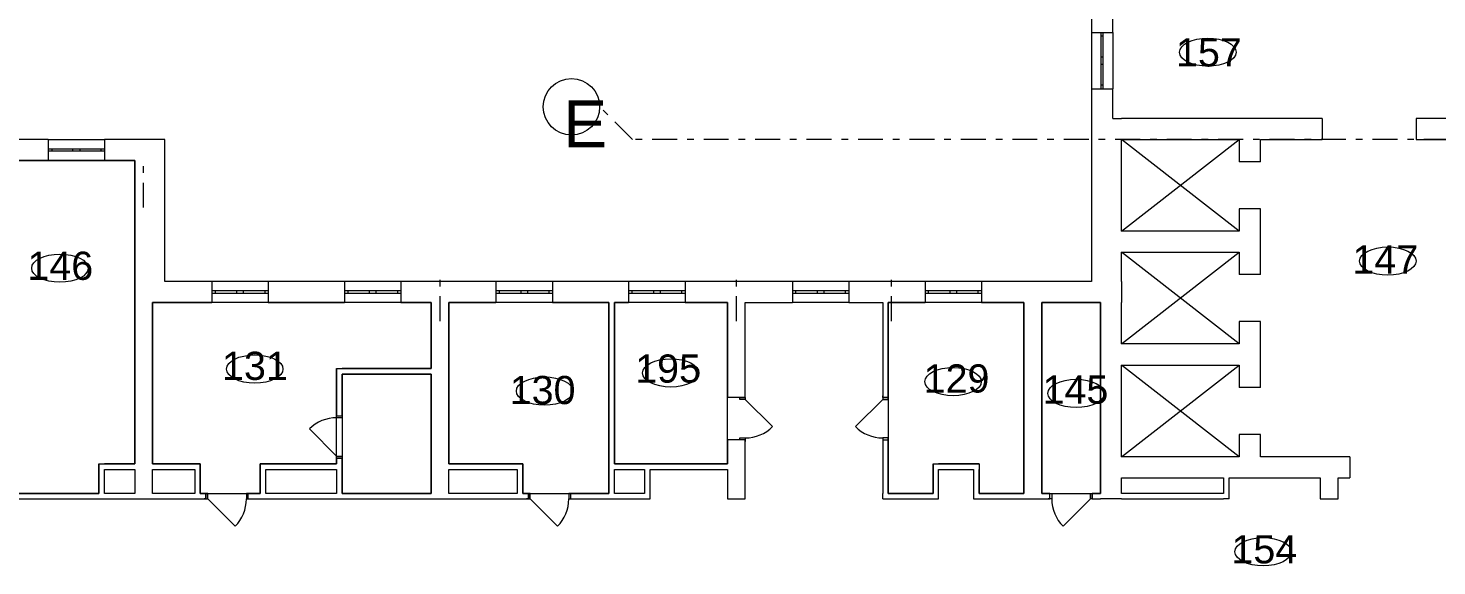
# Model space of a CAD drawing. Header units: millimetres. Extents: x 69565 to 169164, y 19942 to 91237.
# Drawn here: x 104932 to 134876, y 40201 to 51644 of the extents above; entities that cross this region are included whole.
import ezdxf

# ---------------------------------------------------------------- set-up
doc = ezdxf.new("R2010")
doc.units = ezdxf.units.MM
doc.header["$MEASUREMENT"] = 0
doc.linetypes.add('Штрих-Штриховая', pattern=[1093.611073, 529.166651, -211.666656, 141.111112, -211.666656])
doc.layers.add('Новый_Новый_0_Ном._пера__255_Ном._пера__255', color=255, linetype='Continuous', lineweight=18)
doc.layers.add('Новый_Новый_0_Ном._пера__7_Ном._пера__7', color=7, linetype='Continuous', lineweight=18)
doc.styles.add('СГЕНЕРИР_СТИЛЬ_1', font='Arial.ttf')

msp = doc.modelspace()

# ---------------------------------------------------------------- linework, layer by layer
at = {"layer": 'Новый_Новый_0_Ном._пера__255_Ном._пера__255', "color": 255, "linetype": 'Continuous', "lineweight": 18, "flags": 128}
for points in [[(107196.3, 42373.8), (107196.3, 45803.8), (107196.3, 48823.8), (104221.5, 48823.8), (104221.5, 41743.8), (106436.3, 41743.8), (106436.3, 42373.8)], [(107576.3, 45803.8), (107576.3, 42373.8), (108591, 42373.8), (108591, 41743.8), (109861, 41743.8), (109861, 42373.8), (111489, 42373.8), (111489, 44397.9), (113496.3, 44397.9), (113496.3, 45803.8)], [(117276.3, 41743.8), (117276.3, 45803.8), (113876.3, 45803.8), (113876.3, 42373.8), (115444.4, 42373.8), (115444.4, 41743.8)], [(117396.3, 45803.8), (117396.3, 42373.8), (119796.3, 42373.8), (119796.3, 45803.8)], [(123216.3, 45803.8), (123216.3, 41743.8), (124166.3, 41743.8), (124166.3, 42373.8), (125146.3, 42373.8), (125146.3, 41743.8), (126096.3, 41743.8), (126096.3, 45803.8)], [(126476.3, 45803.8), (126476.3, 41743.8), (127726.3, 41743.8), (127726.3, 45803.8)], [(111609, 44277.9), (111609, 41743.8), (113496.3, 41743.8), (113496.3, 44277.9)]]:
    msp.add_lwpolyline(points, close=True, dxfattribs=at)
at = {"layer": 'Новый_Новый_0_Ном._пера__7_Ном._пера__7', "color": 7, "linetype": 'Continuous', "lineweight": 18}
for p, q in [((127536.3, 51553.8), (127736.3, 51553.8)), ((127536.3, 51553.8), (127536.3, 50353.8)), ((127536.3, 51553.8), (127736.3, 51553.8)), ((127736.3, 51553.8), (127786.3, 51553.8)), ((127736.3, 51553.8), (127736.3, 51478.8)), ((127736.3, 51553.8), (127786.3, 51553.8)), ((127736.3, 51553.8), (127786.3, 51553.8)), ((127786.3, 51553.8), (127986.3, 51553.8)), ((127786.3, 51478.8), (127786.3, 51553.8)), ((127786.3, 51553.8), (127986.3, 51553.8)), ((127986.3, 51553.8), (127986.3, 50353.8)), ((127736.3, 51478.8), (127786.3, 51478.8)), ((127736.3, 51478.8), (127736.3, 51028.8)), ((127786.3, 51028.8), (127786.3, 51478.8)), ((127786.3, 51028.8), (127736.3, 51028.8)), ((127736.3, 51028.8), (127736.3, 50953.8)), ((127736.3, 50953.8), (127736.3, 50878.8)), ((127786.3, 50953.8), (127786.3, 51028.8)), ((127786.3, 50878.8), (127786.3, 50953.8)), ((127736.3, 50878.8), (127786.3, 50878.8)), ((127736.3, 50878.8), (127736.3, 50428.8)), ((127786.3, 50428.8), (127786.3, 50878.8)), ((127536.3, 50353.8), (127736.3, 50353.8)), ((127536.3, 50353.8), (127736.3, 50353.8)), ((127786.3, 50428.8), (127736.3, 50428.8)), ((127736.3, 50428.8), (127736.3, 50353.8)), ((127736.3, 50353.8), (127786.3, 50353.8)), ((127736.3, 50353.8), (127786.3, 50353.8)), ((127736.3, 50353.8), (127786.3, 50353.8)), ((127786.3, 50353.8), (127786.3, 50428.8)), ((127786.3, 50353.8), (127986.3, 50353.8)), ((127786.3, 50353.8), (127986.3, 50353.8)), ((132436.3, 49723.8), (132436.3, 49273.8)), ((132436.3, 49723.8), (132436.3, 49273.8)), ((134436.3, 49723.8), (134436.3, 49273.8)), ((134436.3, 49723.8), (134436.3, 49273.8)), ((105356.3, 49273.8), (105356.3, 49073.8)), ((105356.3, 49273.8), (106556.3, 49273.8)), ((105356.3, 49273.8), (105356.3, 49073.8)), ((106556.3, 49273.8), (106556.3, 49073.8)), ((106556.3, 49273.8), (106556.3, 49073.8)), ((128176.3, 47323.5), (130676.3, 49273.8)), ((130676.3, 47323.5), (128176.3, 49273.8)), ((105356.3, 49073.8), (105356.3, 49023.8)), ((105356.3, 49073.8), (105431.3, 49073.8)), ((105356.3, 49073.8), (105356.3, 49023.8)), ((105356.3, 49073.8), (105356.3, 49023.8)), ((105356.3, 49023.8), (105356.3, 48823.8)), ((105431.3, 49023.8), (105356.3, 49023.8)), ((105356.3, 49023.8), (105356.3, 48823.8)), ((105356.3, 48823.8), (106556.3, 48823.8)), ((105431.3, 49073.8), (105431.3, 49023.8)), ((105431.3, 49073.8), (105881.3, 49073.8)), ((105881.3, 49023.8), (105431.3, 49023.8)), ((105881.3, 49023.8), (105881.3, 49073.8)), ((105881.3, 49073.8), (105956.3, 49073.8)), ((105956.3, 49023.8), (105881.3, 49023.8)), ((105956.3, 49073.8), (106031.3, 49073.8)), ((106031.3, 49023.8), (105956.3, 49023.8)), ((106031.3, 49073.8), (106031.3, 49023.8)), ((106031.3, 49073.8), (106481.3, 49073.8)), ((106481.3, 49023.8), (106031.3, 49023.8)), ((106481.3, 49023.8), (106481.3, 49073.8)), ((106481.3, 49073.8), (106556.3, 49073.8)), ((106556.3, 49023.8), (106481.3, 49023.8)), ((106556.3, 49073.8), (106556.3, 49023.8)), ((106556.3, 49073.8), (106556.3, 49023.8)), ((106556.3, 49073.8), (106556.3, 49023.8)), ((106556.3, 49023.8), (106556.3, 48823.8)), ((106556.3, 49023.8), (106556.3, 48823.8)), ((131126.3, 48798.5), (130676.3, 48798.5)), ((131126.3, 48798.5), (130676.3, 48798.5)), ((131126.3, 47798.5), (130676.3, 47798.5)), ((131126.3, 47798.5), (130676.3, 47798.5)), ((128176.3, 44923.2), (130676.3, 46873.5)), ((130676.3, 44923.2), (128176.3, 46873.5)), ((108836.3, 46253.8), (108836.3, 46053.8)), ((110036.3, 46253.8), (108836.3, 46253.8)), ((108836.3, 46253.8), (108836.3, 46053.8)), ((110036.3, 46253.8), (110036.3, 46053.8)), ((110036.3, 46253.8), (110036.3, 46053.8)), ((111656.3, 46253.8), (111656.3, 46053.8)), ((112856.3, 46253.8), (111656.3, 46253.8)), ((111656.3, 46253.8), (111656.3, 46053.8)), ((112856.3, 46253.8), (112856.3, 46053.8)), ((112856.3, 46253.8), (112856.3, 46053.8)), ((114876.3, 46253.8), (114876.3, 46053.8)), ((116076.3, 46253.8), (114876.3, 46253.8)), ((114876.3, 46253.8), (114876.3, 46053.8)), ((116076.3, 46253.8), (116076.3, 46053.8)), ((116076.3, 46253.8), (116076.3, 46053.8)), ((117696.3, 46253.8), (117696.3, 46053.8)), ((118896.3, 46253.8), (117696.3, 46253.8)), ((117696.3, 46253.8), (117696.3, 46053.8)), ((118896.3, 46253.8), (118896.3, 46053.8)), ((118896.3, 46253.8), (118896.3, 46053.8)), ((121176.3, 46253.8), (121176.3, 46053.8)), ((122376.3, 46253.8), (121176.3, 46253.8)), ((121176.3, 46253.8), (121176.3, 46053.8)), ((122376.3, 46253.8), (122376.3, 46053.8)), ((122376.3, 46253.8), (122376.3, 46053.8)), ((123996.3, 46253.8), (123996.3, 46053.8)), ((125196.3, 46253.8), (123996.3, 46253.8)), ((123996.3, 46253.8), (123996.3, 46053.8)), ((125196.3, 46253.8), (125196.3, 46053.8)), ((125196.3, 46253.8), (125196.3, 46053.8)), ((131126.3, 46398.5), (130676.3, 46398.5)), ((131126.3, 46398.5), (130676.3, 46398.5)), ((108836.3, 46053.8), (108836.3, 46003.8)), ((108911.3, 46053.8), (108836.3, 46053.8)), ((108836.3, 46053.8), (108836.3, 46003.8)), ((108836.3, 46053.8), (108836.3, 46003.8)), ((108836.3, 46003.8), (108836.3, 45803.8)), ((108836.3, 46003.8), (108911.3, 46003.8)), ((108836.3, 46003.8), (108836.3, 45803.8)), ((108911.3, 46003.8), (108911.3, 46053.8)), ((109361.3, 46053.8), (108911.3, 46053.8)), ((108911.3, 46003.8), (109361.3, 46003.8)), ((109436.3, 46053.8), (109361.3, 46053.8)), ((109361.3, 46053.8), (109361.3, 46003.8)), ((109361.3, 46003.8), (109436.3, 46003.8)), ((109511.3, 46053.8), (109436.3, 46053.8)), ((109436.3, 46003.8), (109511.3, 46003.8)), ((109511.3, 46003.8), (109511.3, 46053.8)), ((109961.3, 46053.8), (109511.3, 46053.8)), ((109511.3, 46003.8), (109961.3, 46003.8)), ((110036.3, 46053.8), (109961.3, 46053.8)), ((109961.3, 46053.8), (109961.3, 46003.8)), ((109961.3, 46003.8), (110036.3, 46003.8)), ((110036.3, 46053.8), (110036.3, 46003.8)), ((110036.3, 46053.8), (110036.3, 46003.8)), ((110036.3, 46053.8), (110036.3, 46003.8)), ((110036.3, 46003.8), (110036.3, 45803.8)), ((110036.3, 46003.8), (110036.3, 45803.8)), ((111656.3, 46053.8), (111656.3, 46003.8)), ((111731.3, 46053.8), (111656.3, 46053.8)), ((111656.3, 46053.8), (111656.3, 46003.8)), ((111656.3, 46053.8), (111656.3, 46003.8)), ((111656.3, 46003.8), (111656.3, 45803.8)), ((111656.3, 46003.8), (111731.3, 46003.8)), ((111656.3, 46003.8), (111656.3, 45803.8)), ((111731.3, 46003.8), (111731.3, 46053.8)), ((112181.3, 46053.8), (111731.3, 46053.8)), ((111731.3, 46003.8), (112181.3, 46003.8)), ((112256.3, 46053.8), (112181.3, 46053.8)), ((112181.3, 46053.8), (112181.3, 46003.8)), ((112181.3, 46003.8), (112256.3, 46003.8)), ((112331.3, 46053.8), (112256.3, 46053.8)), ((112256.3, 46003.8), (112331.3, 46003.8)), ((112331.3, 46003.8), (112331.3, 46053.8)), ((112781.3, 46053.8), (112331.3, 46053.8)), ((112331.3, 46003.8), (112781.3, 46003.8)), ((112856.3, 46053.8), (112781.3, 46053.8)), ((112781.3, 46053.8), (112781.3, 46003.8)), ((112781.3, 46003.8), (112856.3, 46003.8)), ((112856.3, 46053.8), (112856.3, 46003.8)), ((112856.3, 46053.8), (112856.3, 46003.8)), ((112856.3, 46053.8), (112856.3, 46003.8)), ((112856.3, 46003.8), (112856.3, 45803.8)), ((112856.3, 46003.8), (112856.3, 45803.8)), ((114876.3, 46053.8), (114876.3, 46003.8)), ((114951.3, 46053.8), (114876.3, 46053.8)), ((114876.3, 46053.8), (114876.3, 46003.8)), ((114876.3, 46053.8), (114876.3, 46003.8)), ((114876.3, 46003.8), (114876.3, 45803.8)), ((114876.3, 46003.8), (114951.3, 46003.8)), ((114876.3, 46003.8), (114876.3, 45803.8)), ((114951.3, 46003.8), (114951.3, 46053.8)), ((115401.3, 46053.8), (114951.3, 46053.8)), ((114951.3, 46003.8), (115401.3, 46003.8)), ((115476.3, 46053.8), (115401.3, 46053.8)), ((115401.3, 46053.8), (115401.3, 46003.8)), ((115401.3, 46003.8), (115476.3, 46003.8)), ((115551.3, 46053.8), (115476.3, 46053.8)), ((115476.3, 46003.8), (115551.3, 46003.8)), ((115551.3, 46003.8), (115551.3, 46053.8)), ((116001.3, 46053.8), (115551.3, 46053.8)), ((115551.3, 46003.8), (116001.3, 46003.8)), ((116076.3, 46053.8), (116001.3, 46053.8)), ((116001.3, 46053.8), (116001.3, 46003.8)), ((116001.3, 46003.8), (116076.3, 46003.8)), ((116076.3, 46053.8), (116076.3, 46003.8)), ((116076.3, 46053.8), (116076.3, 46003.8)), ((116076.3, 46053.8), (116076.3, 46003.8)), ((116076.3, 46003.8), (116076.3, 45803.8)), ((116076.3, 46003.8), (116076.3, 45803.8)), ((117696.3, 46053.8), (117696.3, 46003.8)), ((117771.3, 46053.8), (117696.3, 46053.8)), ((117696.3, 46053.8), (117696.3, 46003.8)), ((117696.3, 46053.8), (117696.3, 46003.8)), ((117696.3, 46003.8), (117696.3, 45803.8)), ((117696.3, 46003.8), (117771.3, 46003.8)), ((117696.3, 46003.8), (117696.3, 45803.8)), ((117771.3, 46003.8), (117771.3, 46053.8)), ((118221.3, 46053.8), (117771.3, 46053.8)), ((117771.3, 46003.8), (118221.3, 46003.8)), ((118296.3, 46053.8), (118221.3, 46053.8)), ((118221.3, 46053.8), (118221.3, 46003.8)), ((118221.3, 46003.8), (118296.3, 46003.8)), ((118371.3, 46053.8), (118296.3, 46053.8)), ((118296.3, 46003.8), (118371.3, 46003.8)), ((118371.3, 46003.8), (118371.3, 46053.8)), ((118821.3, 46053.8), (118371.3, 46053.8)), ((118371.3, 46003.8), (118821.3, 46003.8)), ((118896.3, 46053.8), (118821.3, 46053.8)), ((118821.3, 46053.8), (118821.3, 46003.8)), ((118821.3, 46003.8), (118896.3, 46003.8)), ((118896.3, 46053.8), (118896.3, 46003.8)), ((118896.3, 46053.8), (118896.3, 46003.8)), ((118896.3, 46053.8), (118896.3, 46003.8)), ((118896.3, 46003.8), (118896.3, 45803.8)), ((118896.3, 46003.8), (118896.3, 45803.8)), ((121176.3, 46053.8), (121176.3, 46003.8)), ((121251.3, 46053.8), (121176.3, 46053.8)), ((121176.3, 46053.8), (121176.3, 46003.8)), ((121176.3, 46053.8), (121176.3, 46003.8)), ((121176.3, 46003.8), (121176.3, 45803.8)), ((121176.3, 46003.8), (121251.3, 46003.8)), ((121176.3, 46003.8), (121176.3, 45803.8)), ((121251.3, 46003.8), (121251.3, 46053.8)), ((121701.3, 46053.8), (121251.3, 46053.8)), ((121251.3, 46003.8), (121701.3, 46003.8)), ((121776.3, 46053.8), (121701.3, 46053.8)), ((121701.3, 46053.8), (121701.3, 46003.8)), ((121701.3, 46003.8), (121776.3, 46003.8)), ((121851.3, 46053.8), (121776.3, 46053.8)), ((121776.3, 46003.8), (121851.3, 46003.8)), ((121851.3, 46003.8), (121851.3, 46053.8)), ((122301.3, 46053.8), (121851.3, 46053.8)), ((121851.3, 46003.8), (122301.3, 46003.8)), ((122376.3, 46053.8), (122301.3, 46053.8)), ((122301.3, 46053.8), (122301.3, 46003.8)), ((122301.3, 46003.8), (122376.3, 46003.8)), ((122376.3, 46053.8), (122376.3, 46003.8)), ((122376.3, 46053.8), (122376.3, 46003.8)), ((122376.3, 46053.8), (122376.3, 46003.8)), ((122376.3, 46003.8), (122376.3, 45803.8)), ((122376.3, 46003.8), (122376.3, 45803.8)), ((123996.3, 46053.8), (123996.3, 46003.8)), ((124071.3, 46053.8), (123996.3, 46053.8)), ((123996.3, 46053.8), (123996.3, 46003.8)), ((123996.3, 46053.8), (123996.3, 46003.8)), ((123996.3, 46003.8), (123996.3, 45803.8)), ((123996.3, 46003.8), (124071.3, 46003.8)), ((123996.3, 46003.8), (123996.3, 45803.8)), ((124071.3, 46003.8), (124071.3, 46053.8)), ((124521.3, 46053.8), (124071.3, 46053.8)), ((124071.3, 46003.8), (124521.3, 46003.8)), ((124596.3, 46053.8), (124521.3, 46053.8)), ((124521.3, 46053.8), (124521.3, 46003.8)), ((124521.3, 46003.8), (124596.3, 46003.8)), ((124671.3, 46053.8), (124596.3, 46053.8)), ((124596.3, 46003.8), (124671.3, 46003.8)), ((124671.3, 46003.8), (124671.3, 46053.8)), ((125121.3, 46053.8), (124671.3, 46053.8)), ((124671.3, 46003.8), (125121.3, 46003.8)), ((125196.3, 46053.8), (125121.3, 46053.8)), ((125121.3, 46053.8), (125121.3, 46003.8)), ((125121.3, 46003.8), (125196.3, 46003.8)), ((125196.3, 46053.8), (125196.3, 46003.8)), ((125196.3, 46053.8), (125196.3, 46003.8)), ((125196.3, 46053.8), (125196.3, 46003.8)), ((125196.3, 46003.8), (125196.3, 45803.8)), ((125196.3, 46003.8), (125196.3, 45803.8)), ((110036.3, 45803.8), (108836.3, 45803.8)), ((112856.3, 45803.8), (111656.3, 45803.8)), ((116076.3, 45803.8), (114876.3, 45803.8)), ((118896.3, 45803.8), (117696.3, 45803.8)), ((122376.3, 45803.8), (121176.3, 45803.8)), ((125196.3, 45803.8), (123996.3, 45803.8)), ((131126.3, 45398.5), (130676.3, 45398.5)), ((131126.3, 45398.5), (130676.3, 45398.5)), ((128176.3, 42522.8), (130676.3, 44473.2)), ((130676.3, 42522.8), (128176.3, 44473.2)), ((119796.3, 43783.8), (119796.3, 43820.8)), ((119796.3, 43783.8), (119796.3, 43820.8)), ((119796.3, 43783.8), (119796.3, 43820.8)), ((120061.3, 43783.8), (119796.3, 43783.8)), ((120061.3, 43783.8), (119796.3, 43783.8)), ((120061.3, 43783.8), (119796.3, 43783.8)), ((120176.3, 43783.8), (120061.3, 43783.8)), ((120061.3, 43743.8), (120061.3, 43783.8)), ((120061.3, 43783.8), (120176.3, 43783.8)), ((120176.3, 43783.8), (120061.3, 43783.8)), ((120176.3, 43783.8), (120061.3, 43783.8)), ((120176.3, 43743.8), (120061.3, 43743.8)), ((120176.3, 43783.8), (120176.3, 43820.8)), ((120176.3, 43783.8), (120176.3, 43820.8)), ((120176.3, 43783.8), (120176.3, 43820.8)), ((120176.3, 43783.8), (120176.3, 43743.8)), ((120176.3, 43743.8), (120756.1, 43164)), ((123096.3, 43743.8), (122516.5, 43164)), ((123096.3, 43783.8), (123096.3, 43820.8)), ((123096.3, 43783.8), (123096.3, 43820.8)), ((123096.3, 43783.8), (123096.3, 43820.8)), ((123096.3, 43783.8), (123211.3, 43783.8)), ((123096.3, 43783.8), (123096.3, 43743.8)), ((123211.3, 43783.8), (123096.3, 43783.8)), ((123096.3, 43783.8), (123211.3, 43783.8)), ((123096.3, 43783.8), (123211.3, 43783.8)), ((123096.3, 43743.8), (123211.3, 43743.8)), ((123211.3, 43783.8), (123216.3, 43783.8)), ((123211.3, 43743.8), (123211.3, 43783.8)), ((123211.3, 43783.8), (123216.3, 43783.8)), ((123211.3, 43783.8), (123216.3, 43783.8)), ((123216.3, 43783.8), (123216.3, 43820.8)), ((123216.3, 43783.8), (123216.3, 43820.8)), ((123216.3, 43783.8), (123216.3, 43820.8)), ((131126.3, 43998.2), (130676.3, 43998.2)), ((131126.3, 43998.2), (130676.3, 43998.2)), ((111489, 43393.8), (111489, 43430.8)), ((111489, 43393.8), (111489, 43430.8)), ((111489, 43393.8), (111489, 43430.8)), ((111609, 43393.8), (111609, 43430.8)), ((111609, 43393.8), (111609, 43430.8)), ((111609, 43393.8), (111609, 43430.8)), ((111489, 43393.8), (111604, 43393.8)), ((111489, 43353.8), (111489, 43393.8)), ((111489, 43393.8), (111604, 43393.8)), ((111489, 43393.8), (111604, 43393.8)), ((111489, 43393.8), (111604, 43393.8)), ((111604, 43353.8), (111489, 43353.8)), ((111604, 43393.8), (111609, 43393.8)), ((111604, 43393.8), (111604, 43353.8)), ((111604, 43393.8), (111609, 43393.8)), ((111604, 43393.8), (111609, 43393.8)), ((111489, 42533.8), (110909.2, 43113.7)), ((119796.3, 42883.8), (119796.3, 42846.8)), ((120061.3, 42883.8), (119796.3, 42883.8)), ((120061.3, 42883.8), (119796.3, 42883.8)), ((120061.3, 42883.8), (119796.3, 42883.8)), ((119796.3, 42883.8), (119796.3, 42846.8)), ((119796.3, 42883.8), (119796.3, 42846.8)), ((120061.3, 42883.8), (120061.3, 42923.8)), ((120061.3, 42923.8), (120176.3, 42923.8)), ((120176.3, 42883.8), (120061.3, 42883.8)), ((120176.3, 42883.8), (120061.3, 42883.8)), ((120176.3, 42883.8), (120061.3, 42883.8)), ((120176.3, 42883.8), (120061.3, 42883.8)), ((120176.3, 42923.8), (120176.3, 42883.8)), ((120176.3, 42883.8), (120176.3, 42846.8)), ((120176.3, 42883.8), (120176.3, 42846.8)), ((120176.3, 42883.8), (120176.3, 42846.8)), ((123211.3, 42923.8), (123096.3, 42923.8)), ((123096.3, 42923.8), (123096.3, 42883.8)), ((123096.3, 42883.8), (123096.3, 42846.8)), ((123096.3, 42883.8), (123211.3, 42883.8)), ((123096.3, 42883.8), (123211.3, 42883.8)), ((123096.3, 42883.8), (123211.3, 42883.8)), ((123096.3, 42883.8), (123211.3, 42883.8)), ((123096.3, 42883.8), (123096.3, 42846.8)), ((123096.3, 42883.8), (123096.3, 42846.8)), ((123211.3, 42883.8), (123211.3, 42923.8)), ((123211.3, 42883.8), (123216.3, 42883.8)), ((123211.3, 42883.8), (123216.3, 42883.8)), ((123211.3, 42883.8), (123216.3, 42883.8)), ((123216.3, 42883.8), (123216.3, 42846.8)), ((123216.3, 42883.8), (123216.3, 42846.8)), ((123216.3, 42883.8), (123216.3, 42846.8)), ((131126.3, 42998.2), (130676.3, 42998.2)), ((131126.3, 42998.2), (130676.3, 42998.2)), ((111489, 42493.8), (111489, 42533.8)), ((111489, 42533.8), (111604, 42533.8)), ((111604, 42533.8), (111604, 42493.8)), ((133026.3, 42522.8), (133026.3, 42072.8)), ((133026.3, 42522.8), (133026.3, 42072.8)), ((111489, 42493.8), (111489, 42456.8)), ((111489, 42493.8), (111604, 42493.8)), ((111604, 42493.8), (111489, 42493.8)), ((111489, 42493.8), (111604, 42493.8)), ((111489, 42493.8), (111604, 42493.8)), ((111489, 42493.8), (111489, 42456.8)), ((111489, 42493.8), (111489, 42456.8)), ((111604, 42493.8), (111609, 42493.8)), ((111604, 42493.8), (111609, 42493.8)), ((111604, 42493.8), (111609, 42493.8)), ((111609, 42493.8), (111609, 42456.8)), ((111609, 42493.8), (111609, 42456.8)), ((111609, 42493.8), (111609, 42456.8)), ((108711, 41743.8), (108674, 41743.8)), ((108711, 41743.8), (108674, 41743.8)), ((108711, 41743.8), (108674, 41743.8)), ((108711, 41623.8), (108674, 41623.8)), ((108711, 41623.8), (108674, 41623.8)), ((108711, 41623.8), (108674, 41623.8)), ((108711, 41738.8), (108711, 41743.8)), ((108711, 41738.8), (108711, 41743.8)), ((108711, 41738.8), (108711, 41743.8)), ((108711, 41623.8), (108711, 41738.8)), ((108751, 41738.8), (108711, 41738.8)), ((108711, 41738.8), (108711, 41623.8)), ((108711, 41623.8), (108711, 41738.8)), ((108711, 41623.8), (108711, 41738.8)), ((108711, 41623.8), (108751, 41623.8)), ((108751, 41623.8), (108751, 41738.8)), ((108751, 41623.8), (109330.8, 41044)), ((109611, 41738.8), (109571, 41738.8)), ((109571, 41738.8), (109571, 41623.8)), ((109571, 41623.8), (109611, 41623.8)), ((109611, 41743.8), (109648, 41743.8)), ((109611, 41738.8), (109611, 41743.8)), ((109611, 41738.8), (109611, 41743.8)), ((109611, 41738.8), (109611, 41743.8)), ((109611, 41743.8), (109648, 41743.8)), ((109611, 41743.8), (109648, 41743.8)), ((109611, 41623.8), (109611, 41738.8)), ((109611, 41623.8), (109611, 41738.8)), ((109611, 41623.8), (109611, 41738.8)), ((109611, 41623.8), (109611, 41738.8)), ((109611, 41623.8), (109648, 41623.8)), ((109611, 41623.8), (109648, 41623.8)), ((109611, 41623.8), (109648, 41623.8)), ((113496.3, 41623.8), (113876.3, 41623.8)), ((113496.3, 41623.8), (113876.3, 41623.8)), ((115564.4, 41743.8), (115527.4, 41743.8)), ((115564.4, 41743.8), (115527.4, 41743.8)), ((115564.4, 41743.8), (115527.4, 41743.8)), ((115564.4, 41623.8), (115527.4, 41623.8)), ((115564.4, 41623.8), (115527.4, 41623.8)), ((115564.4, 41623.8), (115527.4, 41623.8)), ((115564.4, 41738.8), (115564.4, 41743.8)), ((115564.4, 41738.8), (115564.4, 41743.8)), ((115564.4, 41738.8), (115564.4, 41743.8)), ((115564.4, 41623.8), (115564.4, 41738.8)), ((115604.4, 41738.8), (115564.4, 41738.8)), ((115564.4, 41738.8), (115564.4, 41623.8)), ((115564.4, 41623.8), (115564.4, 41738.8)), ((115564.4, 41623.8), (115564.4, 41738.8)), ((115564.4, 41623.8), (115604.4, 41623.8)), ((115604.4, 41623.8), (115604.4, 41738.8)), ((115604.4, 41623.8), (116184.2, 41044)), ((116464.4, 41738.8), (116424.4, 41738.8)), ((116424.4, 41738.8), (116424.4, 41623.8)), ((116424.4, 41623.8), (116464.4, 41623.8)), ((116464.4, 41743.8), (116501.4, 41743.8)), ((116464.4, 41738.8), (116464.4, 41743.8)), ((116464.4, 41738.8), (116464.4, 41743.8)), ((116464.4, 41738.8), (116464.4, 41743.8)), ((116464.4, 41743.8), (116501.4, 41743.8)), ((116464.4, 41743.8), (116501.4, 41743.8)), ((116464.4, 41623.8), (116464.4, 41738.8)), ((116464.4, 41623.8), (116464.4, 41738.8)), ((116464.4, 41623.8), (116464.4, 41738.8)), ((116464.4, 41623.8), (116464.4, 41738.8)), ((116464.4, 41623.8), (116501.4, 41623.8)), ((116464.4, 41623.8), (116501.4, 41623.8)), ((116464.4, 41623.8), (116501.4, 41623.8)), ((119796.3, 41623.8), (120176.3, 41623.8)), ((119796.3, 41623.8), (120176.3, 41623.8)), ((126096.3, 41623.8), (126476.3, 41623.8)), ((126096.3, 41623.8), (126476.3, 41623.8)), ((126651.3, 41743.8), (126614.3, 41743.8)), ((126651.3, 41743.8), (126614.3, 41743.8)), ((126651.3, 41743.8), (126614.3, 41743.8)), ((126651.3, 41623.8), (126614.3, 41623.8)), ((126651.3, 41623.8), (126614.3, 41623.8)), ((126651.3, 41623.8), (126614.3, 41623.8)), ((126651.3, 41738.8), (126651.3, 41743.8)), ((126651.3, 41738.8), (126651.3, 41743.8)), ((126651.3, 41738.8), (126651.3, 41743.8)), ((126651.3, 41623.8), (126651.3, 41738.8)), ((126651.3, 41738.8), (126691.3, 41738.8)), ((126651.3, 41623.8), (126651.3, 41738.8)), ((126651.3, 41623.8), (126651.3, 41738.8)), ((126651.3, 41623.8), (126651.3, 41738.8)), ((126691.3, 41623.8), (126651.3, 41623.8)), ((126691.3, 41738.8), (126691.3, 41623.8)), ((127511.3, 41623.8), (126931.5, 41044)), ((127511.3, 41623.8), (127511.3, 41738.8)), ((127511.3, 41738.8), (127551.3, 41738.8)), ((127551.3, 41623.8), (127511.3, 41623.8)), ((127551.3, 41743.8), (127588.3, 41743.8)), ((127551.3, 41738.8), (127551.3, 41743.8)), ((127551.3, 41738.8), (127551.3, 41743.8)), ((127551.3, 41738.8), (127551.3, 41743.8)), ((127551.3, 41743.8), (127588.3, 41743.8)), ((127551.3, 41743.8), (127588.3, 41743.8)), ((127551.3, 41623.8), (127551.3, 41738.8)), ((127551.3, 41738.8), (127551.3, 41623.8)), ((127551.3, 41623.8), (127551.3, 41738.8)), ((127551.3, 41623.8), (127551.3, 41738.8)), ((127551.3, 41623.8), (127588.3, 41623.8)), ((127551.3, 41623.8), (127588.3, 41623.8)), ((127551.3, 41623.8), (127588.3, 41623.8)), ((132396.3, 41623.8), (132776.3, 41623.8)), ((132396.3, 41623.8), (132776.3, 41623.8))]:
    msp.add_line(p, q, dxfattribs=at)
at = {"layer": 'Новый_Новый_0_Ном._пера__7_Ном._пера__7', "color": 7, "linetype": 'Штрих-Штриховая', "lineweight": 18}
for p, q in [((117777.2, 49273.8), (117079.9, 49971.1)), ((117777.2, 49273.8), (117079.9, 49971.1)), ((117777.2, 49273.8), (117079.9, 49971.1)), ((117777.2, 49273.8), (117079.9, 49971.1)), ((117777.2, 49273.8), (117079.9, 49971.1)), ((117777.2, 49273.8), (117079.9, 49971.1)), ((166846.1, 49273.8), (117777.2, 49273.8)), ((166846.1, 49273.8), (117777.2, 49273.8)), ((166846.1, 49273.8), (117777.2, 49273.8)), ((166846.1, 49273.8), (117777.2, 49273.8)), ((166846.1, 49273.8), (117777.2, 49273.8)), ((166846.1, 49273.8), (117777.2, 49273.8)), ((107386.3, 47823.8), (107386.3, 48823.8)), ((107386.3, 47823.8), (107386.3, 48823.8)), ((107386.3, 47823.8), (107386.3, 48823.8)), ((107386.3, 47823.8), (107386.3, 48823.8)), ((107386.3, 47823.8), (107386.3, 48823.8)), ((107386.3, 47823.8), (107386.3, 48823.8)), ((113686.3, 45408.1), (113686.3, 46408.1)), ((113686.3, 45408.1), (113686.3, 46408.1)), ((113686.3, 45408.1), (113686.3, 46408.1)), ((113686.3, 45408.1), (113686.3, 46408.1)), ((113686.3, 45408.1), (113686.3, 46408.1)), ((113686.3, 45408.1), (113686.3, 46408.1)), ((119986.3, 45408.1), (119986.3, 46408.1)), ((119986.3, 45408.1), (119986.3, 46408.1)), ((119986.3, 45408.1), (119986.3, 46408.1)), ((119986.3, 45408.1), (119986.3, 46408.1)), ((119986.3, 45408.1), (119986.3, 46408.1)), ((119986.3, 45408.1), (119986.3, 46408.1)), ((123286.3, 45408.1), (123286.3, 46408.1)), ((123286.3, 45408.1), (123286.3, 46408.1)), ((123286.3, 45408.1), (123286.3, 46408.1)), ((123286.3, 45408.1), (123286.3, 46408.1)), ((123286.3, 45408.1), (123286.3, 46408.1)), ((123286.3, 45408.1), (123286.3, 46408.1))]:
    msp.add_line(p, q, dxfattribs=at)
at = {"layer": 'Новый_Новый_0_Ном._пера__7_Ном._пера__7', "color": 7, "linetype": 'Continuous', "lineweight": 18}
for points in [[(127536.3, 53113.8), (127536.3, 51553.8)], [(127986.3, 51553.8), (127986.3, 52673.8)], [(127536.3, 50353.8), (127536.3, 49723.8)], [(127986.3, 49723.8), (127986.3, 50353.8)], [(127536.3, 49723.8), (127536.3, 46253.8)], [(127986.3, 49723.8), (128176.3, 49723.8)], [(132436.3, 49723.8), (128176.3, 49723.8)], [(142350.2, 49723.8), (134436.3, 49723.8)], [(105356.3, 49273.8), (103816.3, 49273.8)], [(107196.3, 49273.8), (106556.3, 49273.8)], [(107836.3, 49273.8), (107196.3, 49273.8)], [(107836.3, 46253.8), (107836.3, 49273.8)], [(128176.3, 49273.8), (130676.3, 49273.8)], [(128176.3, 47323.5), (128176.3, 49273.8)], [(130676.3, 49273.8), (130676.3, 48798.5)], [(131126.3, 49273.8), (132436.3, 49273.8)], [(131126.3, 48798.5), (131126.3, 49273.8)], [(134436.3, 49273.8), (135746.3, 49273.8)], [(104221.5, 48823.8), (105356.3, 48823.8)], [(106556.3, 48823.8), (107196.3, 48823.8)], [(107196.3, 48823.8), (107196.3, 45803.8)], [(130676.3, 47798.5), (130676.3, 47323.5)], [(131126.3, 46398.5), (131126.3, 47798.5)], [(130676.3, 47323.5), (128176.3, 47323.5)], [(128176.3, 46253.8), (128176.3, 46873.5)], [(128176.3, 46873.5), (130676.3, 46873.5)], [(130676.3, 46873.5), (130676.3, 46398.5)], [(108836.3, 46253.8), (107836.3, 46253.8)], [(111656.3, 46253.8), (110036.3, 46253.8)], [(114876.3, 46253.8), (112856.3, 46253.8)], [(117696.3, 46253.8), (116076.3, 46253.8)], [(121176.3, 46253.8), (118896.3, 46253.8)], [(123996.3, 46253.8), (122376.3, 46253.8)], [(127536.3, 46253.8), (125196.3, 46253.8)], [(128176.3, 46253.8), (128176.3, 45803.8)], [(107196.3, 45803.8), (107196.3, 42373.8)], [(107576.3, 45803.8), (107836.3, 45803.8)], [(107576.3, 42373.8), (107576.3, 45803.8)], [(107836.3, 45803.8), (108836.3, 45803.8)], [(110036.3, 45803.8), (111656.3, 45803.8)], [(112856.3, 45803.8), (113496.3, 45803.8)], [(113496.3, 45803.8), (113496.3, 44397.9)], [(113876.3, 45803.8), (114876.3, 45803.8)], [(113876.3, 42373.8), (113876.3, 45803.8)], [(116076.3, 45803.8), (117276.3, 45803.8)], [(117276.3, 45803.8), (117276.3, 42373.8)], [(117396.3, 45803.8), (117696.3, 45803.8)], [(117396.3, 42373.8), (117396.3, 45803.8)], [(118896.3, 45803.8), (119796.3, 45803.8)], [(119796.3, 45803.8), (119796.3, 43783.8)], [(120176.3, 45803.8), (121176.3, 45803.8)], [(120176.3, 43783.8), (120176.3, 45803.8)], [(122376.3, 45803.8), (123096.3, 45803.8)], [(123096.3, 45803.8), (123096.3, 43783.8)], [(123216.3, 45803.8), (123996.3, 45803.8)], [(123216.3, 43783.8), (123216.3, 45803.8)], [(125196.3, 45803.8), (126096.3, 45803.8)], [(126096.3, 45803.8), (126096.3, 41743.8)], [(126476.3, 45803.8), (127726.3, 45803.8)], [(126476.3, 41743.8), (126476.3, 45803.8)], [(127726.3, 45803.8), (127726.3, 41743.8)], [(128176.3, 44923.2), (128176.3, 45803.8)], [(130676.3, 45398.5), (130676.3, 44923.2)], [(131126.3, 43998.2), (131126.3, 45398.5)], [(130676.3, 44923.2), (128176.3, 44923.2)], [(111489, 44397.9), (111609, 44397.9)], [(111489, 44397.9), (111489, 43393.8)], [(113496.3, 44397.9), (111609, 44397.9)], [(128176.3, 42522.8), (128176.3, 44473.2)], [(128176.3, 44473.2), (130676.3, 44473.2)], [(130676.3, 44473.2), (130676.3, 43998.2)], [(111609, 43393.8), (111609, 44277.9)], [(111609, 44277.9), (113496.3, 44277.9)], [(113496.3, 44277.9), (113496.3, 41743.8)], [(119796.3, 42883.8), (119796.3, 42373.8)], [(120176.3, 41623.8), (120176.3, 42883.8)], [(123096.3, 42883.8), (123096.3, 41743.8)], [(123216.3, 41743.8), (123216.3, 42883.8)], [(130676.3, 42998.2), (130676.3, 42522.8)], [(131126.3, 42522.8), (131126.3, 42998.2)], [(130676.3, 42522.8), (128176.3, 42522.8)], [(133026.3, 42522.8), (131126.3, 42522.8)], [(106436.3, 42373.8), (106556.3, 42373.8)], [(106436.3, 42373.8), (106436.3, 41743.8)], [(107196.3, 42373.8), (106556.3, 42373.8)], [(106556.3, 41743.8), (106556.3, 42253.8)], [(106556.3, 42253.8), (107196.3, 42253.8)], [(107196.3, 42253.8), (107196.3, 41743.8)], [(108471, 42373.8), (107576.3, 42373.8)], [(107576.3, 41743.8), (107576.3, 42253.8)], [(107576.3, 42253.8), (108471, 42253.8)], [(108591, 42373.8), (108471, 42373.8)], [(108471, 42253.8), (108471, 41743.8)], [(108591, 41743.8), (108591, 42373.8)], [(109861, 42373.8), (109861, 42253.8)], [(111489, 42373.8), (109861, 42373.8)], [(109861, 42253.8), (109861, 41743.8)], [(109981, 42253.8), (111489, 42253.8)], [(109981, 41743.8), (109981, 42253.8)], [(111489, 42493.8), (111489, 42373.8)], [(111489, 42253.8), (111489, 41743.8)], [(111609, 41743.8), (111609, 42493.8)], [(115324.4, 42373.8), (113876.3, 42373.8)], [(113876.3, 41743.8), (113876.3, 42253.8)], [(113876.3, 42253.8), (115324.4, 42253.8)], [(115444.4, 42373.8), (115324.4, 42373.8)], [(115324.4, 42253.8), (115324.4, 41743.8)], [(115444.4, 41743.8), (115444.4, 42373.8)], [(117276.3, 42373.8), (117276.3, 42253.8)], [(117276.3, 42253.8), (117276.3, 41743.8)], [(119796.3, 42373.8), (117396.3, 42373.8)], [(117396.3, 41743.8), (117396.3, 42253.8)], [(117396.3, 42253.8), (118036.3, 42253.8)], [(118036.3, 42253.8), (118036.3, 41743.8)], [(118156.3, 41743.8), (118156.3, 42253.8)], [(118156.3, 42253.8), (119796.3, 42253.8)], [(119796.3, 42253.8), (119796.3, 41623.8)], [(124166.3, 42373.8), (124286.3, 42373.8)], [(124166.3, 42373.8), (124166.3, 41743.8)], [(125146.3, 42373.8), (124286.3, 42373.8)], [(124286.3, 41743.8), (124286.3, 42253.8)], [(124286.3, 42253.8), (125026.3, 42253.8)], [(125026.3, 42253.8), (125026.3, 41623.8)], [(125146.3, 42373.8), (125146.3, 42253.8)], [(125146.3, 41743.8), (125146.3, 42253.8)], [(128176.3, 41743.8), (128176.3, 42072.8)], [(128176.3, 42072.8), (130344.8, 42072.8)], [(130344.8, 42072.8), (130344.8, 41743.8)], [(130464.8, 42072.8), (132396.3, 42072.8)], [(130464.8, 41623.8), (130464.8, 42072.8)], [(132396.3, 42072.8), (132396.3, 41623.8)], [(132776.3, 42072.8), (133026.3, 42072.8)], [(132776.3, 41623.8), (132776.3, 42072.8)], [(103836.3, 41623.8), (108711, 41623.8)], [(106436.3, 41743.8), (104221.5, 41743.8)], [(107196.3, 41743.8), (106556.3, 41743.8)], [(108471, 41743.8), (107576.3, 41743.8)], [(108711, 41743.8), (108591, 41743.8)], [(109861, 41743.8), (109611, 41743.8)], [(109611, 41623.8), (113496.3, 41623.8)], [(111489, 41743.8), (109981, 41743.8)], [(113496.3, 41743.8), (111609, 41743.8)], [(115324.4, 41743.8), (113876.3, 41743.8)], [(113876.3, 41623.8), (115564.4, 41623.8)], [(115564.4, 41743.8), (115444.4, 41743.8)], [(117276.3, 41743.8), (116464.4, 41743.8)], [(116464.4, 41623.8), (118156.3, 41623.8)], [(118036.3, 41743.8), (117396.3, 41743.8)], [(118156.3, 41623.8), (118156.3, 41743.8)], [(123096.3, 41623.8), (123096.3, 41743.8)], [(123096.3, 41623.8), (124286.3, 41623.8)], [(124166.3, 41743.8), (123216.3, 41743.8)], [(124286.3, 41623.8), (124286.3, 41743.8)], [(125026.3, 41623.8), (125146.3, 41623.8)], [(126096.3, 41743.8), (125146.3, 41743.8)], [(125146.3, 41623.8), (126096.3, 41623.8)], [(126651.3, 41743.8), (126476.3, 41743.8)], [(126476.3, 41623.8), (126651.3, 41623.8)], [(127726.3, 41743.8), (127551.3, 41743.8)], [(127551.3, 41623.8), (127726.3, 41623.8)], [(128176.3, 41623.8), (127726.3, 41623.8)], [(130344.8, 41743.8), (128176.3, 41743.8)], [(128176.3, 41623.8), (130344.8, 41623.8)], [(130464.8, 41623.8), (130344.8, 41623.8)]]:
    msp.add_lwpolyline(points, dxfattribs=at)
msp.add_circle((116479.9, 49971.1), 600, dxfattribs=at)
msp.add_circle((116479.9, 49971.1), 600, dxfattribs=at)
msp.add_circle((116479.9, 49971.1), 600, dxfattribs=at)
msp.add_circle((116479.9, 49971.1), 600, dxfattribs=at)
msp.add_circle((116479.9, 49971.1), 600, dxfattribs=at)
msp.add_circle((116479.9, 49971.1), 600, dxfattribs=at)
for centre, start, end in [((111489, 42533.8), 90, 135), ((120176.3, 43743.8), 270, 315), ((123096.3, 43743.8), 225, 270), ((108751, 41623.8), 315, 0), ((115604.4, 41623.8), 315, 0), ((127511.3, 41623.8), 180, 225)]:
    msp.add_arc(centre, 820, start, end, dxfattribs=at)
for centre in [(130008.6, 51132), (105607.6, 46535.8), (133835.8, 46687.6), (109748.4, 44389.7), (118590.8, 44306.1), (124591.9, 44121.9), (115910.5, 43920.2), (127207, 43870.6), (131182.7, 40501)]:
    msp.add_ellipse(centre, major_axis=(600, 0), ratio=0.5, dxfattribs=at)

# ---------------------------------------------------------------- texts
at = {"layer": 'Новый_Новый_0_Ном._пера__7_Ном._пера__7', "color": 7, "linetype": 'Continuous', "lineweight": 18, "style": 'СГЕНЕРИР_СТИЛЬ_1'}
for s, insert, char_height, attachment_point in [('\\A1;{\\pqc;\\fArial|b0|i0|c0|p0;\\W1.000000;157}', (130031.3, 51123.5), 600, 5), ('\\A1;{\\pql;\\pt0;\\fArial|b0|i0|c0|p0;\\W1.000000;Е}', (116305.4, 50106.8), 1000, 1), ('\\A1;{\\pql;\\pt0;\\fArial|b0|i0|c0|p0;\\W1.000000;Е}', (116305.4, 50106.8), 1000, 1), ('\\A1;{\\pql;\\pt0;\\fArial|b0|i0|c0|p0;\\W1.000000;Е}', (116305.4, 50106.8), 1000, 1), ('\\A1;{\\pql;\\pt0;\\fArial|b0|i0|c0|p0;\\W1.000000;Е}', (116305.4, 50106.8), 1000, 1), ('\\A1;{\\pql;\\pt0;\\fArial|b0|i0|c0|p0;\\W1.000000;Е}', (116305.4, 50106.8), 1000, 1), ('\\A1;{\\pql;\\pt0;\\fArial|b0|i0|c0|p0;\\W1.000000;Е}', (116305.4, 50106.8), 1000, 1), ('\\A1;{\\pqc;\\fArial|b0|i0|c0|p0;\\W1.000000;147}', (133781.7, 46719.6), 600, 5), ('\\A1;{\\pqc;\\fArial|b0|i0|c0|p0;\\W1.000000;146}', (105615, 46582.7), 600, 5), ('\\A1;{\\pqc;\\fArial|b0|i0|c0|p0;\\W1.000000;131}', (109751.9, 44453.5), 600, 5), ('\\A1;{\\pqc;\\fArial|b0|i0|c0|p0;\\W1.000000;195}', (118534.4, 44395.2), 600, 5), ('\\A1;{\\pqc;\\fArial|b0|i0|c0|p0;\\W1.000000;129}', (124667, 44184.4), 600, 5), ('\\A1;{\\pqc;\\fArial|b0|i0|c0|p0;\\W1.000000;130}', (115867.4, 43938.7), 600, 5), ('\\A1;{\\pqc;\\fArial|b0|i0|c0|p0;\\W1.000000;145}', (127193.8, 43947.7), 600, 5), ('\\A1;{\\pqc;\\fArial|b0|i0|c0|p0;\\W1.000000;154}', (131209.3, 40549.8), 600, 5)]:
    msp.add_mtext(s, dxfattribs=dict(at, insert=insert, char_height=char_height, attachment_point=attachment_point))

doc.saveas('drawing.dxf')
